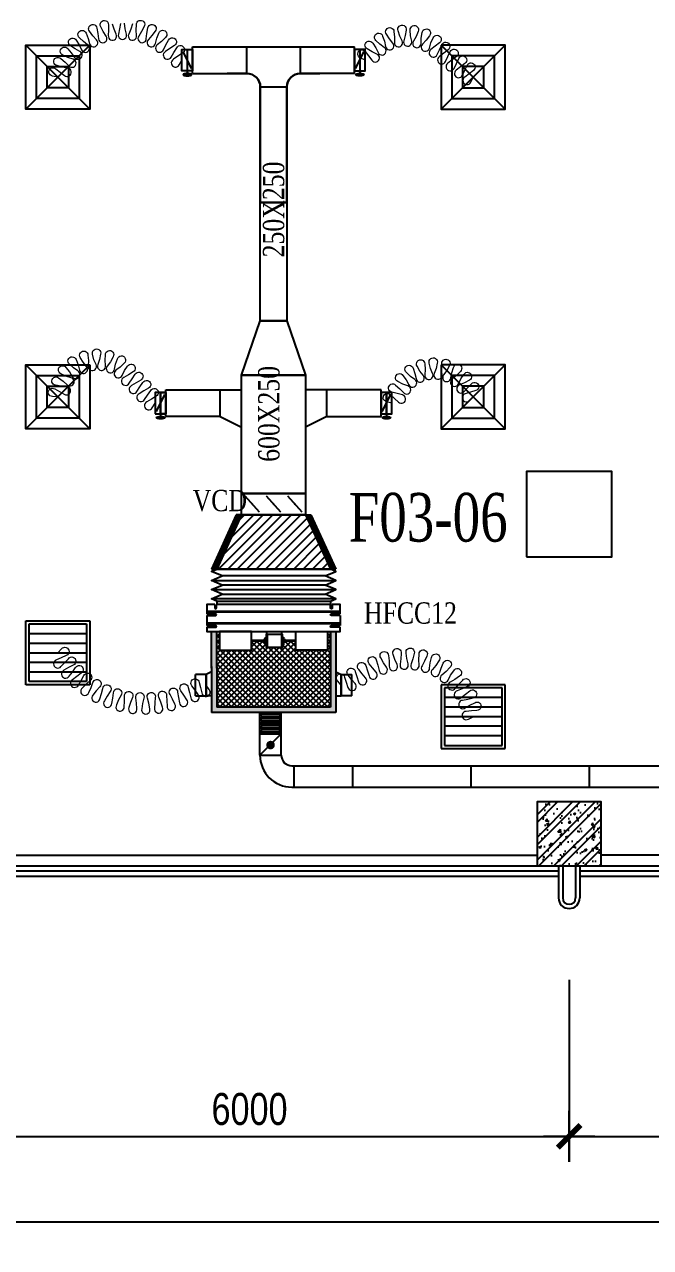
# Model space of a CAD drawing. Header units: metres. Extents: x 352651 to 1421851, y -87441 to -24441.
# Drawn here: x 546364 to 552241, y -79456 to -67981 of the extents above; entities that cross this region are included whole.
import ezdxf

# ---------------------------------------------------------------- set-up
doc = ezdxf.new("R2010")
doc.units = ezdxf.units.M
doc.header["$LTSCALE"] = 300
doc.header["$MEASUREMENT"] = 0
doc.header["$PDMODE"] = 2
doc.layers.get('0').update_dxf_attribs({"linetype": 'CONTINUOUS'})
doc.layers.get('Defpoints').update_dxf_attribs({"linetype": 'CONTINUOUS'})
for name, color, linetype in [('bat noi mem', 4, 'CONTINUOUS'), ('CUA', 8, 'CONTINUOUS'), ('CUAGIO', 2, 'CONTINUOUS'), ('DIM', 1, 'CONTINUOUS'), ('KT', 1, 'CONTINUOUS'), ('NOITHAT', 145, 'CONTINUOUS'), ('THAY', 9, 'CONTINUOUS'), ('thiet bi', 11, 'CONTINUOUS'), ('TUONG', 7, 'CONTINUOUS'), ('vach', 6, 'CONTINUOUS')]:
    doc.layers.add(name, color=color, linetype=linetype)
doc.layers.add('noi mem', color=5, linetype='BATTING', lineweight=0)
doc.styles.add('CHUKICHTHUOC', font='vnshx.shx', dxfattribs={"width": 0.8, "height": 300, "bigfont": '@extfont2.shx'})
doc.styles.add('PHU', font='vntimeh.shx', dxfattribs={"width": 0.8})
doc.styles.add('ROMANS', font='romans.shx', dxfattribs={"width": 0.75, "bigfont": 'romancvn.shx'})
doc.linetypes.add('BATTING', pattern='A,0.0001,-0.1,[134,ltypeshp.shx,S=0.1,R=0,X=-0.1,Y=0],-0.2,[134,ltypeshp.shx,S=0.1,R=180,X=0.1,Y=0],-0.1', length=0.4001)
doc.dimstyles.new('150', dxfattribs={"dimscale": 150, "dimtxt": 2, "dimasz": 0.1, "dimexe": 1, "dimexo": 0, "dimgap": 0.7, "dimtad": 1, "dimdec": 0, "dimzin": 0, "dimdsep": 46, "dimtxsty": 'CHUKICHTHUOC', "dimblk": 'ARR', "dimcen": 0, "dimdle": 1, "dimclrd": 3, "dimclre": 3, "dimclrt": 3, "dimadec": 0, "dimazin": 0, "dimtfac": 1, "dimtdec": 0, "dimtix": 1, "dimtmove": 2, "dimatfit": 3, "dimldrblk": 'ARR', "dimfxl": 1, "dimtolj": 1, "dimtzin": 0, "dimarcsym": 0})
pattern_1 = [(0, (87516.127, -358366.195), (6.25, 12.5), [0, -12.5])]

# ---------------------------------------------------------------- blocks, each defined once
blk = doc.blocks.new('ARR')
at = {"color": 1}
for p, q in [((0, -16), (0, 16)), ((-16, 0), (16, 0))]:
    blk.add_line(p, q, dxfattribs=at)
at = {"color": 3, "const_width": 3.6}
blk.add_lwpolyline([(-7.07, -7.07), (7.07, 7.07)], dxfattribs=at)
blk = doc.blocks.new('*D74')
at = {"layer": 'Defpoints', "color": 0, "ltscale": 1.5, "transparency": 16777216}
for p in [(551477, -76944), (559477, -76944), (559477, -78413)]:
    blk.add_point(p, dxfattribs=at)
at = {"layer": 'DIM', "color": 3, "lineweight": -2, "ltscale": 1.5, "transparency": 16777216}
for p, q in [((551477, -76944), (551477, -78563)), ((559477, -76944), (559477, -78563)), ((551492, -78413), (559462, -78413))]:
    blk.add_line(p, q, dxfattribs=at)
at = {"layer": 'DIM', "color": 3, "lineweight": -2, "ltscale": 1.5, "transparency": 16777216, "xscale": 15, "yscale": 15, "zscale": 15, "rotation": 180}
blk.add_blockref('ARR', (551477, -78413), dxfattribs=at)
at = {"layer": 'DIM', "color": 3, "lineweight": -2, "ltscale": 1.5, "transparency": 16777216, "xscale": 15, "yscale": 15, "zscale": 15}
blk.add_blockref('ARR', (559477, -78413), dxfattribs=at)
at = {"layer": 'DIM', "color": 3, "ltscale": 1.5, "transparency": 16777216, "insert": (555477, -78158), "char_height": 300, "attachment_point": 5, "style": 'CHUKICHTHUOC'}
blk.add_mtext('\\A1;8000', dxfattribs=at)
blk = doc.blocks.new('*D79')
at = {"layer": 'Defpoints', "color": 0, "ltscale": 1.5, "transparency": 16777216}
for p in [(545477, -75807), (589477, -75807), (589477, -79216)]:
    blk.add_point(p, dxfattribs=at)
at = {"layer": 'DIM', "color": 3, "lineweight": -2, "ltscale": 1.5, "transparency": 16777216}
for p, q in [((545477, -75807), (545477, -79366)), ((589477, -75807), (589477, -79366)), ((545492, -79216), (589462, -79216))]:
    blk.add_line(p, q, dxfattribs=at)
at = {"layer": 'DIM', "color": 3, "lineweight": -2, "ltscale": 1.5, "transparency": 16777216, "xscale": 15, "yscale": 15, "zscale": 15, "rotation": 180}
blk.add_blockref('ARR', (545477, -79216), dxfattribs=at)
at = {"layer": 'DIM', "color": 3, "lineweight": -2, "ltscale": 1.5, "transparency": 16777216, "xscale": 15, "yscale": 15, "zscale": 15}
blk.add_blockref('ARR', (589477, -79216), dxfattribs=at)
at = {"layer": 'DIM', "color": 3, "ltscale": 1.5, "transparency": 16777216, "insert": (567477, -78961), "char_height": 300, "attachment_point": 5, "style": 'CHUKICHTHUOC'}
blk.add_mtext('\\A1;44000', dxfattribs=at)
blk = doc.blocks.new('*D84')
at = {"layer": 'Defpoints', "color": 0, "ltscale": 1.5, "transparency": 16777216}
for p in [(545477, -76944), (551477, -76944), (551477, -78413)]:
    blk.add_point(p, dxfattribs=at)
at = {"layer": 'DIM', "color": 3, "lineweight": -2, "ltscale": 1.5, "transparency": 16777216}
for p, q in [((545477, -76944), (545477, -78563)), ((551477, -76944), (551477, -78563)), ((545492, -78413), (551462, -78413))]:
    blk.add_line(p, q, dxfattribs=at)
at = {"layer": 'DIM', "color": 3, "lineweight": -2, "ltscale": 1.5, "transparency": 16777216, "xscale": 15, "yscale": 15, "zscale": 15, "rotation": 180}
blk.add_blockref('ARR', (545477, -78413), dxfattribs=at)
at = {"layer": 'DIM', "color": 3, "lineweight": -2, "ltscale": 1.5, "transparency": 16777216, "xscale": 15, "yscale": 15, "zscale": 15}
blk.add_blockref('ARR', (551477, -78413), dxfattribs=at)
at = {"layer": 'DIM', "color": 3, "ltscale": 1.5, "transparency": 16777216, "insert": (548477, -78158), "char_height": 300, "attachment_point": 5, "style": 'CHUKICHTHUOC'}
blk.add_mtext('\\A1;6000', dxfattribs=at)
blk = doc.blocks.new('cot1')
at = {"layer": 'vach'}
blk.add_lwpolyline([(-400, -400), (400, -400), (400, 400), (-400, 400)], close=True, dxfattribs=at)
blk = doc.blocks.new('SAD')
at = {"layer": 'CUAGIO', "color": 8}
for p, q in [((-300, -300), (300, 300)), ((300, -300), (-300, 300))]:
    blk.add_line(p, q, dxfattribs=at)
at = {"layer": 'CUAGIO'}
blk.add_lwpolyline([(300, -300), (300, 300), (-300, 300), (-300, -300)], close=True, dxfattribs=at)
at = {"layer": 'CUAGIO', "color": 8}
for points in [[(200, -200), (200, 200), (-200, 200), (-200, -200)], [(100, -100), (100, 100), (-100, 100), (-100, -100)]]:
    blk.add_lwpolyline(points, close=True, dxfattribs=at)
blk = doc.blocks.new('SAG')
at = {"layer": 'CUAGIO'}
for p, q in [((-300, 300), (-300, -300)), ((300, 300), (-300, 300)), ((300, -300), (300, 300)), ((-300, -300), (300, -300))]:
    blk.add_line(p, q, dxfattribs=at)
at = {"layer": 'CUAGIO', "color": 8}
for p, q in [((-270, 270), (-270, -270)), ((270, 270), (-270, 270)), ((-180, -270), (-180, 270)), ((-90, -270), (-90, 270)), ((0, -270), (0, 270)), ((90, -270), (90, 270)), ((180, -270), (180, 270)), ((270, -270), (270, 270)), ((-270, -270), (270, -270))]:
    blk.add_line(p, q, dxfattribs=at)
blk = doc.blocks.new('1-van gio D200')
at = {"layer": 'CUAGIO'}
h = blk.add_hatch(dxfattribs=at)
h.set_pattern_fill('ANSI31', color=256, scale=100, style=0)
edge = h.paths.add_edge_path()
edge.add_ellipse((486127, -58494), major_axis=(-38.1, 0), ratio=0.310482, start_angle=0, end_angle=360, ccw=False)
for p, q in [((486167, -58437), (486087, -58277)), ((486127, -58257), (486127, -58494))]:
    blk.add_line(p, q, dxfattribs=at)
at = {"layer": 'CUAGIO', "const_width": 3}
for points in [[(486127, -58457), (486177, -58457), (486177, -58257), (486077, -58257), (486077, -58457), (486127, -58457)], [(486167, -58437), (486087, -58277)], [(486127, -58257), (486127, -58494)]]:
    blk.add_lwpolyline(points, dxfattribs=at)
at = {"layer": 'CUAGIO'}
blk.add_lwpolyline([(486177, -58457), (486077, -58457), (486077, -58257), (486177, -58257)], close=True, dxfattribs=at)
at = {"layer": 'CUAGIO', "const_width": 5.35}
blk.add_lwpolyline([(486131, -58357, -1), (486123, -58357, -1)], format="xyb", close=True, dxfattribs=at)
at = {"layer": 'CUAGIO', "extrusion": (0, 0, -1)}
blk.add_ellipse((486127, -58494), major_axis=(-38.1, 0), ratio=0.310482, start_param=-1.570796, end_param=4.712389, dxfattribs=at)
blk = doc.blocks.new('bac noi mem')
at = {"layer": 'bat noi mem'}
for p, q in [((493887, -64673), (493867, -64693)), ((494067, -64693), (493867, -64693)), ((493867, -64693), (493887, -64713)), ((493887, -64713), (493867, -64733)), ((494047, -64673), (493887, -64673)), ((494047, -64713), (493887, -64713)), ((494047, -64673), (494067, -64693)), ((494067, -64693), (494047, -64713)), ((494047, -64713), (494067, -64733)), ((494067, -64733), (493867, -64733)), ((493867, -64733), (493887, -64753)), ((493887, -64753), (493867, -64773)), ((494067, -64773), (493867, -64773)), ((493867, -64773), (493887, -64793)), ((493887, -64793), (493867, -64813)), ((494067, -64813), (493867, -64813)), ((493867, -64813), (493887, -64833)), ((493887, -64833), (493867, -64853)), ((494047, -64753), (493887, -64753)), ((494047, -64793), (493887, -64793)), ((494047, -64833), (493887, -64833)), ((494067, -64733), (494047, -64753)), ((494047, -64753), (494067, -64773)), ((494067, -64773), (494047, -64793)), ((494047, -64793), (494067, -64813)), ((494067, -64813), (494047, -64833)), ((494047, -64833), (494067, -64853)), ((494067, -64853), (493867, -64853)), ((493867, -64853), (493887, -64873)), ((494047, -64873), (493887, -64873)), ((494067, -64853), (494047, -64873))]:
    blk.add_line(p, q, dxfattribs=at)

msp = doc.modelspace()

# ---------------------------------------------------------------- hatches: boundary and pattern name
at = {"layer": 'CUAGIO'}
h = msp.add_hatch(dxfattribs=at)
h.set_pattern_fill('DOTS', color=256, scale=200, style=0)
h.set_pattern_definition(pattern_1)
h.paths.add_polyline_path([(548169.1, -73091.1), (548119.1, -73091.1), (548352.6, -72581.1), (548402.6, -72581.1)])
h = msp.add_hatch(dxfattribs=at)
h.set_pattern_fill('DOTS', color=256, scale=200, style=0)
h.set_pattern_definition(pattern_1)
h.paths.add_polyline_path([(549002.6, -72581.1), (549052.6, -72581.1), (549286.1, -73091.1), (549236.1, -73091.1)])
h = msp.add_hatch(dxfattribs=at)
h.set_pattern_fill('DOTS', color=2, scale=200, style=0)
h.set_pattern_definition([(0, (-2391.181, -16951.084), (6.25, 12.5), [0, -12.5])])
h.paths.add_polyline_path([(549286.1, -73676.6), (549236.1, -73676.6), (549236.1, -74386.6), (548169.1, -74386.6), (548169.1, -74003.9), (548169.1, -73676.6), (548119.1, -73676.6), (548119.1, -74018.9), (548119.1, -74436.6), (549286.1, -74436.6)])
at = {"layer": 'CUAGIO', "ltscale": 1.5}
h = msp.add_hatch(dxfattribs=at)
h.set_pattern_fill('ANSI37', color=9, scale=300, angle=360, style=0)
h.set_pattern_definition([(45, (81324.167, -27526.93), (-26.5165043, 26.5165043), []), (135, (81324.167, -27526.93), (-26.5165043, -26.5165043), [])])
h.paths.add_polyline_path([(549236.1, -74386.6), (549236.1, -73676.6), (549210.1, -73676.6), (549210.1, -73851.6), (548910.1, -73851.6), (548910.1, -73768.6), (548804.8, -73768.6), (548804.8, -73784.3), (548794.3, -73784.3), (548794.3, -73800), (548784.4, -73800), (548784.4, -73825, -1), (548777.9, -73827.1), (548641.7, -73827.1, -1), (548635.2, -73825), (548635.2, -73800), (548625.3, -73800), (548625.3, -73784.3), (548614.8, -73784.3), (548614.8, -73768.6), (548495.1, -73768.6), (548495.1, -73851.6), (548195.1, -73851.6), (548195.1, -73676.6), (548169.1, -73676.6), (548169.1, -74018.9), (548169.1, -74386.6)])
at = {"layer": 'Defpoints'}
h = msp.add_hatch(dxfattribs=at)
h.set_pattern_fill('ANSI31', color=256, scale=500, style=0)
h.set_pattern_definition([(45, (80500.777, -358341.5), (-44.194174, 44.194174), [])])
h.paths.add_polyline_path([(549002.6, -72581.1), (548402.6, -72581.1), (548169.1, -73091.1), (549236.1, -73091.1)])
at = {"layer": 'NOITHAT', "linetype": 'Continuous'}
h = msp.add_hatch(dxfattribs=at)
h.set_pattern_fill('ANSI32,_O', color=256, scale=400)
h.set_pattern_definition([(45, (181579.86, -388566.49), (-106.066017, 106.066017), []), (45, (181650.57, -388566.49), (-106.066017, 106.066017), [])])
h.paths.add_polyline_path([(551477.2, -75675.5), (551477.2, -75275.5), (551177.2, -75275.5), (551177.2, -75675.5)])
h.paths.add_polyline_path([(551777.2, -75675.5), (551777.2, -75275.5), (551477.2, -75275.5), (551477.2, -75675.5)])
h.paths.add_polyline_path([(551477.2, -75675.5), (551477.2, -75875.5), (551777.2, -75875.5), (551777.2, -75675.5)])
h.paths.add_polyline_path([(551477.2, -75875.5), (551477.2, -75675.5), (551177.2, -75675.5), (551177.2, -75875.5)])
h = msp.add_hatch(dxfattribs=at)
h.set_pattern_fill('AR-CONC,_O', color=256, scale=30)
h.set_pattern_definition([(50, (181579.86, -388566.49), (215.178055, -18.82564), [22.5, -247.5]), (355, (181579.86, -388566.49), (-41.6254, 225.65764), [18, -198]), (100.4514, (181597.79, -388568.05), (173.552815, 206.83186), [19.12206, -210.34263]), (46.1842, (181579.86, -388506.49), (320.17231, -49.6557), [33.75, -371.25]), (96.6356, (181606.54, -388510.62), (280.39881, 292.23536), [28.68309, -315.5139]), (351.1842, (181579.86, -388506.5), (280.39858, 292.23558), [27, -297]), (21, (181609.86, -388521.49), (179.072116, -120.78567), [22.5, -247.5]), (326, (181609.86, -388521.49), (72.9946, 217.54501), [18, -198]), (71.4514, (181624.78, -388531.55), (252.06679, 96.75915), [19.12206, -210.34263]), (37.5, (181579.86, -388566.486), (3.647957, 99.868156), [0, -195.6, 0, -201, 0, -198.75]), (7.5, (181579.86, -388566.49), (78.920861, 118.323514), [0, -114.6, 0, -191.1, 0, -75.75]), (327.5, (181512.96, -388566.486), (160.146731, -6.766462), [0, -75, 0, -234, 0, -310.5]), (317.5, (181482.96, -388566.49), (174.95585, 30.031495), [0, -97.5, 0, -155.4, 0, -220.5])])
h.paths.add_polyline_path([(551477.2, -75675.5), (551477.2, -75275.5), (551177.2, -75275.5), (551177.2, -75675.5)])
h.paths.add_polyline_path([(551777.2, -75675.5), (551777.2, -75275.5), (551477.2, -75275.5), (551477.2, -75675.5)])
h.paths.add_polyline_path([(551477.2, -75675.5), (551477.2, -75875.5), (551777.2, -75875.5), (551777.2, -75675.5)])
h.paths.add_polyline_path([(551477.2, -75875.5), (551477.2, -75675.5), (551177.2, -75675.5), (551177.2, -75875.5)])

# ---------------------------------------------------------------- linework, layer by layer
at = {"layer": 'bat noi mem'}
for p, q in [((548169.1, -73091.1), (549236.1, -73091.1)), ((549236.1, -73091.1), (548169.1, -73091.1)), ((548119.1, -73198.2), (549286.1, -73198.2)), ((549186.1, -73155.3), (548219.1, -73155.3)), ((548119.1, -73283.9), (549286.1, -73283.9)), ((549186.1, -73241.1), (548219.1, -73241.1)), ((549286.1, -73369.6), (548119.1, -73369.6)), ((548219.1, -73326.8), (549186.1, -73326.8))]:
    msp.add_line(p, q, dxfattribs=at)
for points in [[(548169.1, -73391.1), (548119.1, -73369.6), (548219.1, -73326.8), (548119.1, -73283.9), (548219.1, -73241.1), (548119.1, -73198.2), (548219.1, -73155.3), (548119.1, -73112.5), (548169.1, -73091.1)], [(549236.1, -73391.1), (549286.1, -73369.6), (549186.1, -73326.8), (549286.1, -73283.9), (549186.1, -73241.1), (549286.1, -73198.2), (549186.1, -73155.3), (549286.1, -73112.5), (549236.1, -73091.1)]]:
    msp.add_lwpolyline(points, dxfattribs=at)
at = {"layer": 'CUA', "linetype": 'Continuous'}
for p, q in [((544875.8, -75875.5), (579337.2, -75875.5)), ((551377.2, -75925.5), (544977.2, -75925.5)), ((559377.2, -75925.5), (551577.2, -75925.5)), ((551377.2, -75975.5), (544877.2, -75975.5)), ((559377.2, -75975.5), (551577.2, -75975.5))]:
    msp.add_line(p, q, dxfattribs=at)
at = {"layer": 'CUAGIO'}
for p, q in [((547942.6, -68441.1), (547942.6, -68191.1)), ((548452.6, -68441.1), (548452.6, -68191.1)), ((548952.6, -68191.1), (548952.6, -68441.1)), ((549462.6, -68441.1), (549462.6, -68191.1)), ((548577.6, -68566.1), (548827.6, -68566.1)), ((547692.6, -71659.2), (547692.6, -71409.2)), ((547692.6, -71409.2), (548402.6, -71409.2)), ((548202.6, -71659.2), (548202.6, -71409.2)), ((549712.6, -71409.2), (549002.6, -71409.2)), ((549202.6, -71659.2), (549202.6, -71409.2)), ((549712.6, -71659.2), (549712.6, -71409.2)), ((548202.6, -71659.2), (547692.6, -71659.2)), ((548202.6, -71659.2), (548402.6, -71759.2)), ((549202.6, -71659.2), (549002.6, -71759.2)), ((549202.6, -71659.2), (549712.6, -71659.2)), ((549002.6, -72381.1), (548402.6, -72381.1)), ((548569.5, -72555.3), (548435.6, -72406.8)), ((548769.5, -72555.3), (548635.6, -72406.8)), ((548969.5, -72555.3), (548835.6, -72406.8)), ((548352.6, -72581.1), (548119.1, -73091.1)), ((548402.6, -72581.1), (548169.1, -73091.1)), ((548402.6, -72581.1), (548352.6, -72581.1)), ((548352.6, -72581.1), (549052.6, -72581.1)), ((548402.6, -72581.1), (548352.6, -72581.1)), ((549002.6, -72581.1), (549236.1, -73091.1)), ((549002.6, -72581.1), (549052.6, -72581.1)), ((549002.6, -72581.1), (549052.6, -72581.1)), ((549052.6, -72581.1), (549286.1, -73091.1)), ((549286.1, -73091.1), (548119.1, -73091.1)), ((548119.1, -73091.1), (549286.1, -73091.1)), ((548169.1, -73091.1), (549236.1, -73091.1)), ((549236.1, -73091.1), (548169.1, -73091.1)), ((548119.1, -74018.9), (548119.1, -73676.6)), ((548169.1, -74018.9), (548169.1, -73676.6)), ((549236.1, -74003.9), (549236.1, -73676.6)), ((548119.1, -74003.9), (548119.1, -74436.6)), ((548169.1, -74003.9), (548169.1, -74386.6)), ((549236.1, -74003.9), (549236.1, -74384.8)), ((547969.4, -74279.6), (547969.4, -74079.6)), ((548069.1, -74079.6), (547969.4, -74079.6)), ((548069.1, -74279.6), (548069.1, -74079.6)), ((548069.1, -74279.6), (548069.1, -74079.6)), ((548069.1, -74279.6), (548069.1, -74079.6)), ((548069.1, -74079.6), (548069.1, -74279.6)), ((549336.1, -74079.6), (549336.1, -74279.6)), ((549336.1, -74279.6), (549336.1, -74079.6)), ((549336.1, -74279.6), (549336.1, -74079.6)), ((549336.1, -74079.6), (549336.1, -74279.6)), ((549336.1, -74079.6), (549435.8, -74079.6)), ((549435.8, -74279.6), (549435.8, -74079.6)), ((548574.2, -74836.5), (548574.2, -74436.6)), ((548774.2, -74836.5), (548774.2, -74436.6)), ((548574.2, -74836.5), (548574.2, -74625.6)), ((548574.2, -74636.6), (548774.2, -74636.6)), ((548774.2, -74636.6), (548574.2, -74836.5)), ((548574.2, -74836.5), (548774.2, -74836.5)), ((548874.2, -74936.5), (557988.3, -74936.5)), ((548874.2, -75136.5), (557988.3, -75136.5))]:
    msp.add_line(p, q, dxfattribs=at)
at = {"layer": 'CUAGIO', "ltscale": 1.5}
msp.add_line((547942.6, -68191.1), (549462.6, -68191.1), dxfattribs=at)
at = {"layer": 'CUAGIO', "color": 2}
for p, q in [((549236.1, -73676.6), (549236.1, -74386.6)), ((549286.1, -73676.6), (549286.1, -74436.6)), ((549286.1, -74436.6), (548119.1, -74436.6)), ((549236.1, -74386.6), (548169.1, -74386.6)), ((548894.2, -74936.5), (548894.2, -75136.5)), ((549444.2, -74936.5), (549444.2, -75136.5)), ((550554.2, -74936.5), (550554.2, -75136.5)), ((551664.2, -74936.5), (551664.2, -75136.5))]:
    msp.add_line(p, q, dxfattribs=at)
at = {"layer": 'CUAGIO'}
for points in [[(547942.6, -68441.1), (548452.6, -68441.1, -0.4142136), (548577.6, -68566.1), (548577.6, -69651.1), (548827.6, -69651.1), (548827.6, -68566.1, -0.4142136), (548952.6, -68441.1), (549137.6, -68441.1)], [(549462.6, -68441.1), (548952.6, -68441.1, 0.4142136), (548827.6, -68566.1), (548827.6, -69651.1), (548577.6, -69651.1), (548577.6, -68566.1, 0.4142136), (548452.6, -68441.1), (548267.6, -68441.1)]]:
    msp.add_lwpolyline(points, format="xyb", dxfattribs=at)
for points in [[(548577.6, -70761.1), (548577.6, -69651.1), (548827.6, -69651.1), (548827.6, -70761.1)], [(549002.6, -71271.1), (548402.6, -71271.1), (548577.6, -70761.1), (548827.6, -70761.1)], [(547692.6, -71634.2), (547642.6, -71634.2), (547642.6, -71434.2), (547692.6, -71434.2)], [(549712.6, -71634.2), (549762.6, -71634.2), (549762.6, -71434.2), (549712.6, -71434.2)], [(548402.6, -72381.1), (549002.6, -72381.1), (549002.6, -72581.1), (548402.6, -72581.1)]]:
    msp.add_lwpolyline(points, close=True, dxfattribs=at)
at = {"layer": 'CUAGIO', "color": 2}
msp.add_lwpolyline([(548402.6, -71271.1), (549002.6, -71271.1), (549002.6, -72381.1), (548402.6, -72381.1)], close=True, dxfattribs=at)
at = {"layer": 'CUAGIO'}
for points, const_width in [([(548497.6, -72481.1, 1), (548507.6, -72481.1, 1)], 10), ([(548697.6, -72481.1, 1), (548707.6, -72481.1, 1)], 10), ([(548897.6, -72481.1, 1), (548907.6, -72481.1, 1)], 10), ([(548694.2, -74742, -1), (548654.2, -74742, -1)], 40)]:
    msp.add_lwpolyline(points, format="xyb", close=True, dxfattribs=dict(at, const_width=const_width))
for points in [[(548119.1, -74054.3), (548069.1, -74079.6)], [(549286.1, -74054.3), (549336.1, -74079.6)], [(547969.4, -74279.6), (548069.1, -74279.6)], [(548119.1, -74279.6), (548069.1, -74279.6)], [(548119.1, -74279.6), (548069.1, -74279.6)], [(548119.1, -74279.6), (548069.1, -74279.6)], [(549286.1, -74279.6), (549336.1, -74279.6)], [(549286.1, -74279.6), (549336.1, -74279.6)], [(549286.1, -74279.6), (549336.1, -74279.6)], [(549435.8, -74279.6), (549336.1, -74279.6)]]:
    msp.add_lwpolyline(points, dxfattribs=at)
for radius in [300, 100]:
    msp.add_arc((548874.2, -74836.5), radius, 180, 270, dxfattribs=at)
at = {"layer": 'noi mem', "linetype": 'ByBlock', "ltscale": 1.5}
for points in [[(546677.2, -68475.5), (546627, -68465, -1.3333333), (546658.3, -68396.8), (546699, -68428), (546739.7, -68459.2, 1.3333333), (546771, -68391), (546720.8, -68380.6), (546670.6, -68367.4, -1.3333333), (546705.2, -68300.8), (546744.8, -68334.2), (546780.6, -68370.2, 1.3333333), (546820.6, -68306.8), (546772.7, -68290), (546725.4, -68268.7, -1.3333333), (546770.6, -68208.8), (546804.1, -68248.4), (546833.3, -68289.9, 1.3333333), (546883.4, -68234), (546838.9, -68209.5), (546795.9, -68180.6, -1.3333333), (546850.5, -68129.1), (546876.9, -68173.6), (546898.8, -68219.4, 1.3333333), (546957.4, -68172.7), (546917.7, -68141.1), (546880.2, -68105.4, -1.3333333), (546942.5, -68063.7), (546961.1, -68112.1), (546975.1, -68160.9, 1.3333333), (547040.7, -68124.6), (547006.8, -68086.8), (546975.7, -68045.4, -1.3333333), (547044.2, -68014.7), (547054.4, -68065.5), (547060.1, -68115.9, 1.3333333), (547130.8, -68091.1), (547103.7, -68048.2), (547080, -68002.1, -1.3333333), (547152.6, -67983.3), (547154.2, -68035.1), (547151.4, -68085.8, 1.3333333), (547225.3, -68073.1), (547205.7, -68026.3), (547190, -67976.9, -1.3333333)], [(547264.7, -67970.5), (547257.7, -68021.8), (547246.4, -68071.3, 1.3333333), (547321.4, -68071.1), (547309.9, -68021.7), (547302.7, -67970.4, -1.3333333)], [(547377.4, -67976.5), (547362, -68026), (547342.6, -68072.9, 1.3333333), (547416.5, -68085.2), (547413.4, -68034.6), (547414.9, -67982.8, -1.3333333), (547487.6, -68001.3), (547464, -68047.5), (547437.1, -68090.5, 1.3333333), (547508, -68115), (547513.4, -68064.5), (547523.4, -68013.7, -1.3333333), (547592, -68044.1), (547561.1, -68085.7), (547527.3, -68123.6, 1.3333333), (547593.1, -68159.6), (547606.9, -68110.8), (547625.3, -68062.3, -1.3333333), (547687.8, -68103.7), (547650.4, -68139.6), (547610.8, -68171.3, 1.3333333), (547669.7, -68217.8), (547691.4, -68172), (547717.3, -68127.3, -1.3333333), (547772.3, -68178.2), (547729.7, -68207.5), (547686.8, -68235.6, 1.3333333), (547740.9, -68287.6), (547767.3, -68243.7), (547793.8, -68199.7, -1.3333333), (547847.8, -68251.7), (547804.9, -68279.9), (547762.1, -68308, 1.3333333), (547816.1, -68360), (547842.6, -68316.1)], [(549562.6, -68316.1), (549516.3, -68293.8, -1.3333333), (549563.6, -68235.6), (549594.8, -68276.5), (549626, -68317.3, 1.3333333), (549673.4, -68259.1), (549627, -68236.9), (549581.7, -68211.1, -1.3333333), (549632.8, -68156.2), (549661.8, -68199.5), (549684.3, -68244.9, 1.3333333), (549741.7, -68196.7), (549700.8, -68166.7), (549663.1, -68130.7, -1.3333333), (549726, -68089.8), (549743.6, -68138.9), (549754.4, -68188.4, 1.3333333), (549821.8, -68155.5), (549789.5, -68116.5), (549761.6, -68072.4, -1.3333333), (549832.5, -68048), (549837.7, -68100), (549836.2, -68150.6, 1.3333333), (549909.5, -68135.1), (549887.6, -68089.4), (549871.3, -68039.8, -1.3333333), (549946, -68033.4), (549938.4, -68085), (549924.7, -68133.7, 1.3333333), (549999.6, -68136.5), (549989.4, -68086.9), (549985.6, -68034.8, -1.3333333), (550059.7, -68046.7), (550039.8, -68094.9), (550014.6, -68138.9, 1.3333333), (550086.6, -68159.7), (550088.8, -68109.1), (550097.7, -68057.7, -1.3333333), (550166.7, -68087.2), (550135.7, -68129.2), (550100.6, -68165.7, 1.3333333), (550165.4, -68203.4), (550179.8, -68154.8), (550200.8, -68107.1, -1.3333333), (550260.6, -68152.3), (550220.5, -68185.5), (550179.7, -68216.8, 1.3333333), (550237.9, -68264.1), (550260.1, -68217.8), (550282.4, -68171.4, -1.3333333), (550340.6, -68218.8), (550299.7, -68250), (550258.9, -68281.2, 1.3333333), (550317.1, -68328.5), (550339.3, -68282.2), (550361.6, -68235.9, -1.3333333), (550419.8, -68283.2), (550378.9, -68314.4), (550338.1, -68345.6, 1.3333333), (550396.3, -68393), (550418.5, -68346.6), (550440.8, -68300.3, -1.3333333), (550499, -68347.6), (550458.1, -68378.8), (550417.3, -68410.1, 1.3333333), (550475.4, -68457.4), (550497.7, -68411.1), (550520, -68364.7, -1.3333333), (550578.2, -68412.1), (550537.3, -68443.3), (550496.5, -68474.5, 1.3333333), (550554.6, -68521.8), (550576.9, -68475.5)], [(546677.2, -71475.5), (546626.1, -71471.8, -1.3333333), (546647.9, -71400), (546692.5, -71425.2), (546737, -71450.5, 1.3333333), (546758.8, -71378.7), (546707.7, -71375), (546656.2, -71366.5, -1.3333333), (546684.1, -71296.9), (546727.2, -71326.3), (546763.9, -71360.7, 1.3333333), (546801.7, -71295.9), (546753.6, -71280.9), (546706.8, -71258, -1.3333333), (546753.5, -71199.3), (546786.3, -71239.9), (546811.6, -71283.4, 1.3333333), (546866.4, -71232.2), (546824.7, -71204.1), (546786.4, -71168.6, -1.3333333), (546848.1, -71125.9), (546867.8, -71174.2), (546879.5, -71223.2, 1.3333333), (546946.7, -71190), (546914.9, -71151), (546888.5, -71106, -1.3333333), (546959.8, -71082.9), (546964.8, -71134.8), (546961.8, -71185.1, 1.3333333), (547035.8, -71172.6), (547016.5, -71126.1), (547004.2, -71075.4, -1.3333333), (547079.2, -71073.8), (547069, -71125), (547051.7, -71172.3, 1.3333333), (547126.1, -71181.6), (547121, -71131.6), (547123.9, -71079.5, -1.3333333), (547196.1, -71099.6), (547171.6, -71145.6), (547141.4, -71185.9, 1.3333333), (547210, -71216.3), (547219.6, -71166.9), (547237.3, -71117.8, -1.3333333), (547300.7, -71157.9), (547263.9, -71195), (547223.4, -71224.8, 1.3333333), (547280.3, -71273.7), (547303.7, -71229.1), (547332.2, -71186.5, -1.3333333), (547383.9, -71240.8), (547339.9, -71267.2), (547295.9, -71293.4, 1.3333333), (547347.4, -71347.9), (547376, -71305.3), (547404.6, -71262.8, -1.3333333), (547456.2, -71317.3), (547412.1, -71343.5), (547368.1, -71369.7, 1.3333333), (547419.6, -71424.1), (547448.2, -71381.6), (547476.8, -71339.1, -1.3333333), (547528.3, -71393.5), (547484.3, -71419.7), (547440.3, -71446, 1.3333333), (547491.8, -71500.4), (547520.4, -71457.9), (547549, -71415.4, -1.3333333), (547600.5, -71469.8), (547556.5, -71496), (547512.5, -71522.2, 1.3333333), (547564, -71576.7), (547592.6, -71534.2)], [(549812.6, -71534.2), (549763.1, -71520.5, -1.3333333), (549799, -71454.7), (549837.3, -71489), (549875.5, -71523.3, 1.3333333), (549911.4, -71457.5), (549861.9, -71443.8), (549812.4, -71430.2, -1.3333333), (549848.3, -71364.4), (549886.6, -71398.7), (549921.4, -71435.2, 1.3333333), (549962.1, -71372.2), (549914.5, -71355.5), (549868.3, -71331.1, -1.3333333), (549917.4, -71274.3), (549948.1, -71316.6), (549971.6, -71361.3, 1.3333333), (550028.1, -71312), (549986.9, -71282.7), (549949.2, -71246.5, -1.3333333), (550012, -71205.6), (550030, -71254.7), (550040.1, -71304.1, 1.3333333), (550108, -71272.3), (550076.5, -71232.8), (550050.3, -71187.7, -1.3333333), (550122, -71165.6), (550125.7, -71217.7), (550121.8, -71268.1, 1.3333333), (550195.9, -71256.3), (550176.5, -71209.6), (550163.8, -71159, -1.3333333), (550238.7, -71157.6), (550227.9, -71208.7), (550210.3, -71256, 1.3333333), (550284.7, -71265.1), (550279, -71214.9), (550280.7, -71162.7, -1.3333333), (550353.2, -71182), (550328.6, -71228.2), (550298.6, -71268.8, 1.3333333), (550367.7, -71298), (550376, -71248.2), (550392.1, -71198.5, -1.3333333), (550456.4, -71237.1), (550420.1, -71274.7), (550380, -71305.5, 1.3333333), (550438.3, -71352.7), (550460.1, -71307.1), (550489.2, -71263.7, -1.3333333), (550540.4, -71318.6), (550495.1, -71344.7), (550448.1, -71363.2, 1.3333333), (550491.1, -71424.6), (550524.6, -71386.8), (550561.7, -71351.3, -1.3333333), (550599.8, -71415.9), (550550.8, -71431.2), (550501.7, -71446.4, 1.3333333), (550539.8, -71511), (550576.9, -71475.5)], [(546677.2, -73875.5), (546713, -73839.4, -1.3333333), (546756.1, -73900.9), (546709.9, -73922.2), (546663.8, -73943.6, 1.3333333), (546707, -74004.9), (546742.7, -73968.8), (546776.5, -73931.4, -1.3333333), (546822.3, -73990.8), (546777.5, -74013.9), (546733.6, -74040.3, 1.3333333), (546783, -74096.8), (546815, -74056.8), (546843.9, -74015.5, -1.3333333), (546896.7, -74068.8), (546855.1, -74097.3), (546814.8, -74128.9, 1.3333333), (546870.7, -74178.8), (546897.6, -74135.2), (546921.2, -74090.7, -1.3333333), (546980.1, -74137.1), (546942.4, -74170.4), (546906.3, -74206.8, 1.3333333), (546967.9, -74249.5), (546989.2, -74202.9), (547007.1, -74155.8, -1.3333333), (547071.3, -74194.6), (547038, -74232.3), (547006.6, -74272.9, 1.3333333), (547073.1, -74307.6), (547088.5, -74258.7), (547100.5, -74209.8, -1.3333333), (547168.9, -74240.4), (547140.5, -74282), (547114.3, -74326.1, 1.3333333), (547184.6, -74352.4), (547193.8, -74302), (547199.7, -74252, -1.3333333), (547271.4, -74273.9), (547248.3, -74318.7), (547227.8, -74365.6, 1.3333333), (547300.7, -74383.1), (547303.7, -74331.9), (547303.4, -74281.6, -1.3333333), (547377.3, -74294.5), (547359.8, -74341.8), (547345.2, -74390.9, 1.3333333), (547419.8, -74399.3), (547416.4, -74348.1), (547409.9, -74298.2, -1.3333333), (547484.8, -74301.9), (547473.3, -74351), (547464.9, -74401.5, 1.3333333), (547539.9, -74400.7), (547530.3, -74350.3), (547517.7, -74301.6, -1.3333333), (547592.5, -74296.1), (547587.1, -74346.2), (547585, -74397.4, 1.3333333), (547659.3, -74387.3), (547643.6, -74338.5), (547625.1, -74291.7, -1.3333333), (547698.6, -74277), (547699.5, -74327.4), (547703.6, -74378.5, 1.3333333), (547776.1, -74359.3), (547754.5, -74312.8), (547730.4, -74268.6, -1.3333333), (547801.6, -74245), (547808.6, -74294.9), (547819, -74345.1, 1.3333333), (547888.7, -74317.2), (547861.5, -74273.7), (547832.7, -74231.9, -1.3333333), (547901.1, -74201), (547913.4, -74250.2), (547925.9, -74299.5, 1.3333333), (547994.2, -74268.5), (547965.3, -74226.7), (547936.4, -74184.9, -1.3333333), (548004.7, -74153.9), (548017.2, -74203.1), (548029.7, -74252.4, 1.3333333), (548098, -74221.4), (548069.1, -74179.6)], [(549336.1, -74179.6), (549304, -74140.1, -1.3333333), (549369.9, -74104.3), (549385.5, -74152.7), (549401.1, -74201.1, 1.3333333), (549467, -74165.3), (549434.9, -74125.9), (549402.7, -74086.4, -1.3333333), (549468.6, -74050.6), (549484.3, -74099), (549499.9, -74147.5, 1.3333333), (549565.8, -74111.6), (549533.6, -74072.2), (549501.5, -74032.7, -1.3333333), (549567.4, -73996.9), (549583, -74045.3), (549598.7, -74093.8, 1.3333333), (549664.5, -74057.9), (549632.4, -74018.5), (549600.6, -73978.3, -1.3333333), (549667, -73943.4), (549682.1, -73992.3), (549692.9, -74041.4, 1.3333333), (549761.9, -74011.9), (549733.8, -73970.2), (549709.3, -73924.9, -1.3333333), (549780.6, -73901.8), (549787.3, -73952.9), (549789, -74003.1, 1.3333333), (549862.2, -73986.5), (549842.1, -73940.5), (549826.1, -73891.5, -1.3333333), (549900.4, -73881.6), (549897.8, -73933), (549890.5, -73982.7, 1.3333333), (549965.4, -73979.6), (549953.9, -73930.7), (549947, -73879.6, -1.3333333), (550021.9, -73883.2), (550010, -73933.4), (549993.9, -73981, 1.3333333), (550068.2, -73991.3), (550065.7, -73941.1), (550068, -73889.7, -1.3333333), (550141.1, -73906.7), (550120.4, -73953.9), (550096, -73997.8, 1.3333333), (550167.2, -74021.4), (550173.8, -73971.5), (550185.3, -73921.4, -1.3333333), (550254.1, -73951.2), (550225.3, -73993.9), (550193.4, -74032.7, 1.3333333), (550259.2, -74068.7), (550274.6, -74020.9), (550295, -73973.6, -1.3333333), (550357.3, -74015.4), (550321.3, -74052.2), (550282.9, -74084.6, 1.3333333), (550341.1, -74131.9), (550364.9, -74087.6), (550393.5, -74044.7, -1.3333333), (550447.2, -74097), (550405.2, -74126.8), (550361.6, -74151.8, 1.3333333), (550410.4, -74208.7), (550441.8, -74169.4), (550477.6, -74132.4, -1.3333333), (550521, -74193.6), (550474.3, -74215.2), (550426.9, -74232, 1.3333333), (550464.7, -74296.8), (550502.6, -74263.8), (550544.5, -74233.8, -1.3333333), (550576.3, -74301.8), (550526.4, -74314.7), (550476.8, -74322.6, 1.3333333), (550502.3, -74393.2), (550545.5, -74367.5), (550591, -74344.5, -1.3333333), (550612, -74416.5), (550561.3, -74421.5), (550510.6, -74426.4, 1.3333333), (550531.5, -74498.4), (550576.9, -74475.5)]]:
    msp.add_lwpolyline(points, format="xyb", dxfattribs=at)
at = {"layer": 'THAY', "linetype": 'Continuous'}
for p, q in [((545777.2, -75775.5), (551177.2, -75775.5)), ((559177.2, -75775.5), (551777.2, -75775.5))]:
    msp.add_line(p, q, dxfattribs=at)
at = {"layer": 'thiet bi'}
for p, q in [((548169.1, -73391.1), (549236.1, -73391.1)), ((548169.1, -73391.1), (548169.1, -73422.6)), ((549236.1, -73391.1), (549236.1, -73422.6)), ((549328.1, -73488.6), (548077.1, -73488.6)), ((549328.1, -73493.6), (548077.1, -73493.6)), ((549328.1, -73599.6), (548077.1, -73599.6)), ((549328.1, -73604.6), (548077.1, -73604.6)), ((548614.8, -73759.5), (548495.1, -73759.5)), ((548495.1, -73759.5), (548495.1, -73768.6)), ((548614.8, -73768.6), (548495.1, -73768.6)), ((548625.3, -73743.9), (548614.8, -73743.9)), ((548614.8, -73743.9), (548614.8, -73784.3)), ((548625.3, -73784.3), (548614.8, -73784.3)), ((548635.2, -73728.1), (548625.3, -73728.1)), ((548625.3, -73728.1), (548625.3, -73800)), ((548638.5, -73698.7), (548638.5, -73676.6)), ((548641.7, -73701), (548641.7, -73827.1)), ((548777.9, -73701), (548777.9, -73827.1)), ((548781.1, -73698.7), (548781.1, -73676.6)), ((548784.4, -73728.1), (548794.3, -73728.1)), ((548794.3, -73728.1), (548794.3, -73800)), ((548794.3, -73743.9), (548804.8, -73743.9)), ((548794.3, -73784.3), (548804.8, -73784.3)), ((548804.8, -73743.9), (548804.8, -73784.3)), ((548910.1, -73759.5), (548804.8, -73759.5)), ((548910.1, -73768.6), (548804.8, -73768.6)), ((548635.2, -73800), (548625.3, -73800)), ((548784.4, -73800), (548794.3, -73800))]:
    msp.add_line(p, q, dxfattribs=at)
for points in [[(548151.1, -73422.6), (548077.1, -73422.6), (548077.1, -73510.1)], [(549238.1, -73422.6), (548167.1, -73422.6)], [(549328.1, -73510.1), (549328.1, -73422.6), (549254.1, -73422.6)], [(548077.1, -73526.1), (548077.1, -73621.1)], [(549328.1, -73526.1), (549328.1, -73621.1)], [(548077.1, -73637.1), (548077.1, -73676.6), (549328.1, -73676.6), (549328.1, -73637.1)]]:
    msp.add_lwpolyline(points, dxfattribs=at)
for points in [[(548151.1, -73422.6), (548151.1, -73454.6, 1), (548167.1, -73454.6), (548167.1, -73422.6)], [(549254.1, -73422.6), (549254.1, -73454.6, -1), (549238.1, -73454.6), (549238.1, -73422.6)], [(548077.1, -73526.1), (548159.1, -73526.1, 1), (548159.1, -73510.1), (548077.1, -73510.1)], [(549328.1, -73526.1), (549246.1, -73526.1, -1), (549246.1, -73510.1), (549328.1, -73510.1)], [(548077.1, -73637.1), (548159.1, -73637.1, 1), (548159.1, -73621.1), (548077.1, -73621.1)], [(549328.1, -73637.1), (549246.1, -73637.1, -1), (549246.1, -73621.1), (549328.1, -73621.1)]]:
    msp.add_lwpolyline(points, format="xyb", dxfattribs=at)
for points in [[(548195.1, -73851.6), (548495.1, -73851.6), (548495.1, -73676.6), (548195.1, -73676.6)], [(548784.4, -73827.1), (548635.2, -73827.1), (548635.2, -73701), (548784.4, -73701)], [(549210.1, -73851.6), (548910.1, -73851.6), (548910.1, -73676.6), (549210.1, -73676.6)]]:
    msp.add_lwpolyline(points, close=True, dxfattribs=at)
for centre, start, end in [((548638.5, -73702.1), 18.04953, 161.95047), ((548781.1, -73702.1), 18.04953, 161.95047), ((548638.5, -73826.1), 198.04953, 341.95047), ((548781.1, -73826.1), 198.04953, 341.95047)]:
    msp.add_arc(centre, 3.41, start, end, dxfattribs=at)
at = {"layer": 'TUONG'}
for p, q in [((551377.2, -75875.5), (551377.2, -76175.5)), ((551417.2, -75875.5), (551417.2, -76175.5)), ((551537.2, -75875.5), (551537.2, -76175.5)), ((551577.2, -75875.5), (551577.2, -76175.5))]:
    msp.add_line(p, q, dxfattribs=at)
for radius in [100, 60]:
    msp.add_arc((551477.2, -76175.5), radius, 180, 0, dxfattribs=at)
at = {"layer": 'vach'}
msp.add_lwpolyline([(551177.2, -75875.5), (551777.2, -75875.5), (551777.2, -75275.5), (551177.2, -75275.5)], close=True, dxfattribs=at)

# ---------------------------------------------------------------- block references
at = {"layer": 'CUAGIO', "xscale": -1}
for name, p, rotation in [('SAD', (546677.2, -68475.5), 180), ('SAD', (546677.2, -71475.5), 180), ('SAG', (546677.2, -73875.5), 270)]:
    msp.add_blockref(name, p, dxfattribs=dict(at, rotation=rotation))
at = {"layer": 'CUAGIO'}
for name, p in [('1-van gio D200', (61765.6, -9958.7)), ('bac noi mem', (54707.5, -9763.6))]:
    msp.add_blockref(name, p, dxfattribs=at)
at = {"layer": 'CUAGIO', "xscale": -1}
for p in [(1035639.6, -9958.7), (1033769.6, -13176.8), (1035889.6, -13176.8)]:
    msp.add_blockref('1-van gio D200', p, dxfattribs=at)
at = {"layer": 'CUAGIO'}
for name, p, rotation in [('SAD', (550576.9, -68475.5), 180), ('SAD', (550576.9, -71475.5), 180), ('SAG', (550576.9, -74475.5), 90)]:
    msp.add_blockref(name, p, dxfattribs=dict(at, rotation=rotation))
at = {"layer": 'vach'}
msp.add_blockref('cot1', (551477.2, -72575.5), dxfattribs=at)

# ---------------------------------------------------------------- texts
at = {"layer": 'CUAGIO', "color": 2, "char_height": 200, "attachment_point": 1, "rotation": 90, "style": 'PHU'}
for s, insert, width in [('250x250', (548602.3, -70166.7), 788.836), ('600x250', (548557.9, -72084.5), 1155.253)]:
    msp.add_mtext(s, dxfattribs=dict(at, insert=insert, width=width))
at = {"layer": 'CUAGIO', "color": 2, "char_height": 200, "attachment_point": 1, "style": 'PHU'}
for s, insert, width in [('VCD', (547942.9, -72347.7), 439.881), ('hfcc12', (549550.7, -73402.8), 924.737)]:
    msp.add_mtext(s, dxfattribs=dict(at, insert=insert, width=width))
at = {"layer": 'KT', "ltscale": 1.5, "insert": (549407.3, -72376.5), "char_height": 456.096, "width": 2517.297, "attachment_point": 1, "style": 'ROMANS'}
msp.add_mtext('{\\fTimes New Roman|b0|i0|c0|p18;F03-06}', dxfattribs=at)

# ---------------------------------------------------------------- dimensions: what is measured, and where the dimension line sits
at = {"layer": 'DIM'}
for base, p1, p2, picture, middle in [((589477.2, -79216.2), (545477.2, -75807.3), (589477.2, -75807.3), '*D79', (567477.2, -78961.2)), ((551477.2, -78412.6), (545477.2, -76944.1), (551477.2, -76944.1), '*D84', (548477.2, -78157.6)), ((559477.2, -78412.6), (551477.2, -76944.1), (559477.2, -76944.1), '*D74', (555477.2, -78157.6))]:
    dim = msp.add_linear_dim(base=base, p1=p1, p2=p2, dimstyle='150', dxfattribs=at)
    dim.commit()
    dim.dimension.update_dxf_attribs({"geometry": picture, "text_midpoint": middle})

doc.saveas('drawing.dxf')
